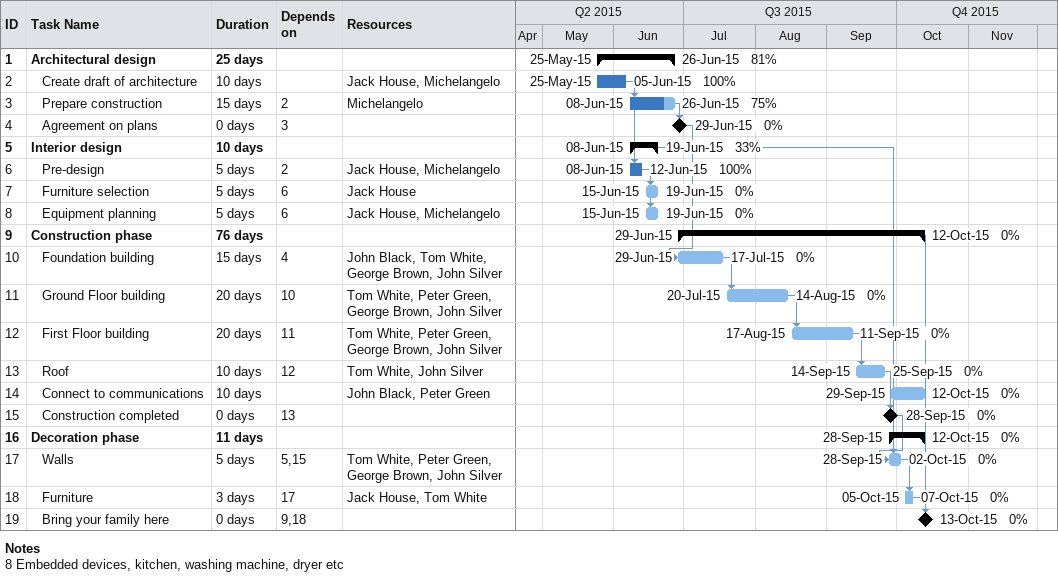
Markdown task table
| ID | Level | Task | Duration | Start | Finish | Predecessors | Resources | % complete |
|---|---|---|---|---|---|---|---|---|
| 1 | 1 | **Architectural design** | 25d | 2015-05-25 | 2015-06-26 |  |  | 81 |
| 2 | 2 | Create draft of architecture | 10d | 2015-05-25 | 2015-06-05 |  | Jack House, Michelangelo | 100 |
| 3 | 2 | Prepare construction | 15d | 2015-06-08 | 2015-06-26 | 2 | Michelangelo | 75 |
| 4 | 2 | Agreement on plans | 0d | 2015-06-29 | 2015-06-29 | 3 |  | 0 |
| 5 | 1 | **Interior design** | 10d | 2015-06-08 | 2015-06-19 |  |  | 33 |
| 6 | 2 | Pre-design | 5d | 2015-06-08 | 2015-06-12 | 2 | Jack House, Michelangelo | 100 |
| 7 | 2 | Furniture selection | 5d | 2015-06-15 | 2015-06-19 | 6 | Jack House | 0 |
| 8 | 2 | Equipment planning | 5d | 2015-06-15 | 2015-06-19 | 6 | Jack House, Michelangelo | 0 |
| 9 | 1 | **Construction phase** | 76d | 2015-06-29 | 2015-10-12 |  |  | 0 |
| 10 | 2 | Foundation building | 15d | 2015-06-29 | 2015-07-17 | 4 | John Black, Tom White, George Brown, John Silver | 0 |
| 11 | 2 | Ground Floor building | 20d | 2015-07-20 | 2015-08-14 | 10 | Tom White, Peter Green, George Brown, John Silver | 0 |
| 12 | 2 | First Floor building | 20d | 2015-08-17 | 2015-09-11 | 11 | Tom White, Peter Green, George Brown, John Silver | 0 |
| 13 | 2 | Roof | 10d | 2015-09-14 | 2015-09-25 | 12 | Tom White, John Silver | 0 |
| 14 | 2 | Connect to communications | 10d | 2015-09-29 | 2015-10-12 |  | John Black, Peter Green | 0 |
| 15 | 2 | Construction completed | 0d | 2015-09-28 | 2015-09-28 | 13 |  | 0 |
| 16 | 1 | **Decoration phase** | 11d | 2015-09-28 | 2015-10-12 |  |  | 0 |
| 17 | 2 | Walls | 5d | 2015-09-28 | 2015-10-02 | 5, 15 | Tom White, Peter Green, George Brown, John Silver | 0 |
| 18 | 2 | Furniture | 3d | 2015-10-05 | 2015-10-07 | 17 | Jack House, Tom White | 0 |
| 19 | 2 | Bring your family here | 0d | 2015-10-13 | 2015-10-13 | 9, 18 |  | 0 |

Notes
- 8: Embedded devices, kitchen, washing machine, dryer etc
